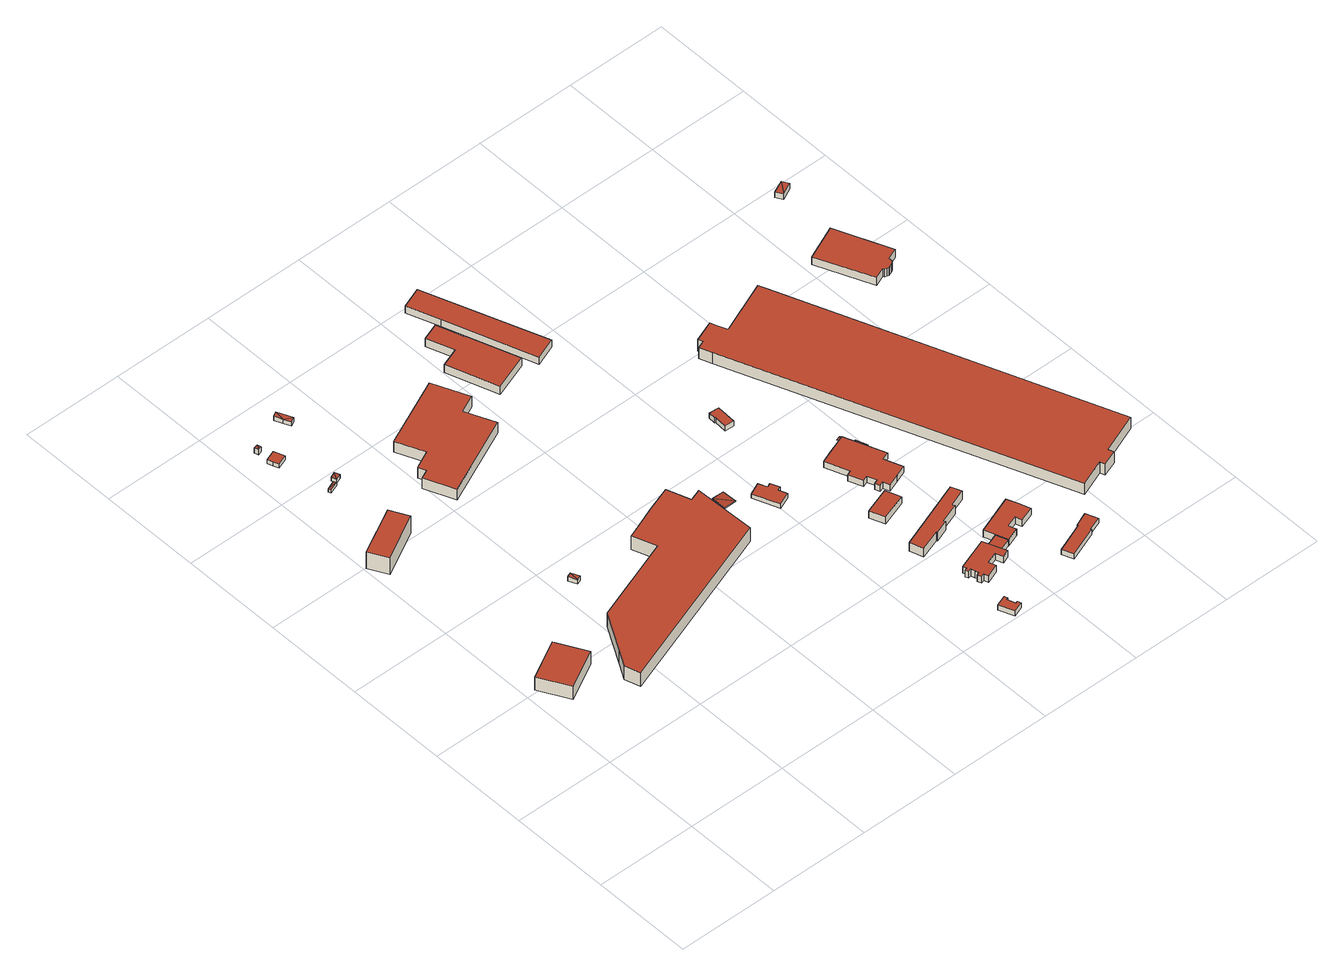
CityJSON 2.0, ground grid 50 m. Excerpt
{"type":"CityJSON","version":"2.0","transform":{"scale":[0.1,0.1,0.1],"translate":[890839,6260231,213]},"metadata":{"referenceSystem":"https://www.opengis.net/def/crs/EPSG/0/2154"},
"CityObjects":{
"building1":{"type":"Building","attributes":{"class":"Building"},"children":["building1-1"]},
"building1-1":{"type":"BuildingPart","parents":["building1"],"geometry":[{"type":"Solid","lod":"2.2","boundaries":[[[[0,1,2,3,4]],[[5,6,7,8,9]],[[9,8,3,4]],[[8,7,2,3]],[[7,6,1,2]],[[6,5,0,1]],[[5,9,4,0]]]],"semantics":{"surfaces":[{"type":"GroundSurface"},{"type":"RoofSurface"},{"type":"WallSurface","on_footprint_edge":true}],"values":[[0,1,2,2,2,2,2]]}}]},
"building2":{"type":"Building","attributes":{"class":"Building"},"children":["building2-1"]},
"building2-1":{"type":"BuildingPart","parents":["building2"],"geometry":[{"type":"Solid","lod":"2.2","boundaries":[[[[10,11,12]],[[13,10,14]],[[14,10,15]],[[12,15,10]],[[16,17,18,19,20,12]],[[11,20,12]],[[11,10,19,20]],[[10,13,18,19]],[[13,14,17,18]],[[14,15,16,17]],[[15,12,16]]]],"semantics":{"surfaces":[{"type":"RoofSurface","rf_azimuth":319.61,"rf_slope":1.07},{"type":"GroundSurface"},{"type":"WallSurface","on_footprint_edge":true}],"values":[[0,0,0,0,1,2,2,2,2,2,2]]}}]},
"building3":{"type":"Building","attributes":{"class":"Building"},"children":["building3-1"]},
"building3-1":{"type":"BuildingPart","parents":["building3"],"geometry":[{"type":"Solid","lod":"2.2","boundaries":[[[[21,22,23]],[[24,21,25]],[[25,21,26]],[[23,26,21]],[[26,25,27,28,29,23]],[[22,29,23]],[[22,21,28,29]],[[21,24,27,28]],[[24,25,27]]]],"semantics":{"surfaces":[{"type":"RoofSurface","rf_azimuth":50.31,"rf_slope":0.736},{"type":"GroundSurface"},{"type":"WallSurface","on_footprint_edge":true}],"values":[[0,0,0,0,1,2,2,2,2]]}}]},
"building4":{"type":"Building","attributes":{"class":"Building"},"children":["building4-1"]},
"building4-1":{"type":"BuildingPart","parents":["building4"],"geometry":[{"type":"Solid","lod":"2.2","boundaries":[[[[30,31,32,33]],[[34,35,36,37]],[[37,36,32,33]],[[36,35,31,32]],[[35,34,30,31]],[[34,37,33,30]]]],"semantics":{"surfaces":[{"type":"GroundSurface"},{"type":"RoofSurface"},{"type":"WallSurface","on_footprint_edge":true}],"values":[[0,1,2,2,2,2]]}}]},
"building5":{"type":"Building","attributes":{"class":"Building"},"children":["building5-1"]},
"building5-1":{"type":"BuildingPart","parents":["building5"],"geometry":[{"type":"Solid","lod":"2.2","boundaries":[[[[38,39,40]],[[41,38,40]],[[42,43,44,45]],[[40,39,44,45]],[[39,38,43,44]],[[38,41,42,43]],[[41,40,45,42]]]],"semantics":{"surfaces":[{"type":"RoofSurface","rf_azimuth":113.41,"rf_slope":7.21},{"type":"GroundSurface"},{"type":"WallSurface","on_footprint_edge":true}],"values":[[0,0,1,2,2,2,2]]}}]},
"building6":{"type":"Building","attributes":{"class":"Building"},"children":["building6-1"]},
"building6-1":{"type":"BuildingPart","parents":["building6"],"geometry":[{"type":"Solid","lod":"2.2","boundaries":[[[[46,47,48,49,50]],[[51,52,53,54,55]],[[55,54,49,50]],[[54,53,48,49]],[[53,52,47,48]],[[52,51,46,47]],[[51,55,50,46]]]],"semantics":{"surfaces":[{"type":"GroundSurface"},{"type":"RoofSurface"},{"type":"WallSurface","on_footprint_edge":true}],"values":[[0,1,2,2,2,2,2]]}}]},
"building7":{"type":"Building","attributes":{"class":"Building"},"children":["building7-1"]},
"building7-1":{"type":"BuildingPart","parents":["building7"],"geometry":[{"type":"Solid","lod":"2.2","boundaries":[[[[56,57,58]],[[59,58,57]],[[60,61,62,63]],[[59,57,62,63]],[[57,56,61,62]],[[56,58,60,61]],[[58,59,63,60]]]],"semantics":{"surfaces":[{"type":"RoofSurface","rf_azimuth":10.29,"rf_slope":7.28},{"type":"GroundSurface"},{"type":"WallSurface","on_footprint_edge":true}],"values":[[0,0,1,2,2,2,2]]}}]},
"building8":{"type":"Building","attributes":{"class":"Building"},"children":["building8-1"]},
"building8-1":{"type":"BuildingPart","parents":["building8"],"geometry":[{"type":"Solid","lod":"2.2","boundaries":[[[[64,65,66]],[[67,64,66]],[[68,69,70,71]],[[66,65,70,71]],[[65,64,69,70]],[[64,67,68,69]],[[67,66,71,68]]]],"semantics":{"surfaces":[{"type":"RoofSurface","rf_azimuth":207.08,"rf_slope":2.65},{"type":"GroundSurface"},{"type":"WallSurface","on_footprint_edge":true}],"values":[[0,0,1,2,2,2,2]]}}]},
"building9":{"type":"Building","attributes":{"class":"Building"},"children":["building9-1"]},
"building9-1":{"type":"BuildingPart","parents":["building9"],"geometry":[{"type":"Solid","lod":"2.2","boundaries":[[[[72,73,74]],[[75,72,74]],[[76,77,78,79]],[[74,73,78,79]],[[73,72,77,78]],[[72,75,76,77]],[[75,74,79,76]]]],"semantics":{"surfaces":[{"type":"RoofSurface","rf_azimuth":203.3,"rf_slope":6.21},{"type":"GroundSurface"},{"type":"WallSurface","on_footprint_edge":true}],"values":[[0,0,1,2,2,2,2]]}}]},
"building10":{"type":"Building","attributes":{"class":"Building"},"children":["building10-1"]},
"building10-1":{"type":"BuildingPart","parents":["building10"],"geometry":[{"type":"Solid","lod":"2.2","boundaries":[[[[80,81,82,83,84,85,86,87,88,89,90,91]],[[92,93,94,95,96,97,98,99,100,101,102,103]],[[103,102,90,91]],[[102,101,89,90]],[[101,100,88,89]],[[100,99,87,88]],[[99,98,86,87]],[[98,97,85,86]],[[97,96,84,85]],[[96,95,83,84]],[[95,94,82,83]],[[94,93,81,82]],[[93,92,80,81]],[[92,103,91,80]]]],"semantics":{"surfaces":[{"type":"GroundSurface"},{"type":"RoofSurface"},{"type":"WallSurface","on_footprint_edge":true}],"values":[[0,1,2,2,2,2,2,2,2,2,2,2,2,2]]}}]},
"building11":{"type":"Building","attributes":{"class":"Building"},"children":["building11-1"]},
"building11-1":{"type":"BuildingPart","parents":["building11"],"geometry":[{"type":"Solid","lod":"2.2","boundaries":[[[[104,105,106]],[[106,105,107]],[[108,107,105]],[[109,110,111,112,113]],[[108,105,112,113]],[[105,104,111,112]],[[104,106,110,111]],[[106,107,109,110]],[[107,108,113,109]]]],"semantics":{"surfaces":[{"type":"RoofSurface","rf_azimuth":209.81,"rf_slope":12.03},{"type":"GroundSurface"},{"type":"WallSurface","on_footprint_edge":true}],"values":[[0,0,0,1,2,2,2,2,2]]}}]},
"building12":{"type":"Building","attributes":{"class":"Building"},"children":["building12-1"]},
"building12-1":{"type":"BuildingPart","parents":["building12"],"geometry":[{"type":"Solid","lod":"2.2","boundaries":[[[[114,115,116,117,118,119,120,121,122,123]],[[124,125,126,127,128,129,130,131,132,133]],[[133,132,122,123]],[[132,131,121,122]],[[131,130,120,121]],[[130,129,119,120]],[[129,128,118,119]],[[128,127,117,118]],[[127,126,116,117]],[[126,125,115,116]],[[125,124,114,115]],[[124,133,123,114]]]],"semantics":{"surfaces":[{"type":"GroundSurface"},{"type":"RoofSurface"},{"type":"WallSurface","on_footprint_edge":true}],"values":[[0,1,2,2,2,2,2,2,2,2,2,2]]}}]},
"building13":{"type":"Building","attributes":{"class":"Building"},"children":["building13-1"]},
"building13-1":{"type":"BuildingPart","parents":["building13"],"geometry":[{"type":"Solid","lod":"2.2","boundaries":[[[[134,135,136]],[[137,134,136]],[[137,138,139,140]],[[136,135,139,140]],[[135,134,138,139]],[[134,137,138]],[[136,140,137]]]],"semantics":{"surfaces":[{"type":"RoofSurface","rf_azimuth":26.63,"rf_slope":3.38},{"type":"GroundSurface"},{"type":"WallSurface","on_footprint_edge":true}],"values":[[0,0,1,2,2,2,2]]}}]},
"building14":{"type":"Building","attributes":{"class":"Building"},"children":["building14-1"]},
"building14-1":{"type":"BuildingPart","parents":["building14"],"geometry":[{"type":"Solid","lod":"2.2","boundaries":[[[[141,142,143,144,145,146,147,148]],[[149,150,151,152,153,154,155,156]],[[156,155,147,148]],[[155,154,146,147]],[[154,153,145,146]],[[153,152,144,145]],[[152,151,143,144]],[[151,150,142,143]],[[150,149,141,142]],[[149,156,148,141]]]],"semantics":{"surfaces":[{"type":"GroundSurface"},{"type":"RoofSurface"},{"type":"WallSurface","on_footprint_edge":true}],"values":[[0,1,2,2,2,2,2,2,2,2]]}}]},
"building15":{"type":"Building","attributes":{"class":"Building"},"children":["building15-1"]},
"building15-1":{"type":"BuildingPart","parents":["building15"],"geometry":[{"type":"Solid","lod":"2.2","boundaries":[[[[157,158,159,160,161,162,163,164]],[[165,166,167,168,169,170,171,172]],[[172,171,163,164]],[[171,170,162,163]],[[170,169,161,162]],[[169,168,160,161]],[[168,167,159,160]],[[167,166,158,159]],[[166,165,157,158]],[[165,172,164,157]]]],"semantics":{"surfaces":[{"type":"GroundSurface"},{"type":"RoofSurface"},{"type":"WallSurface","on_footprint_edge":true}],"values":[[0,1,2,2,2,2,2,2,2,2]]}}]},
"building16":{"type":"Building","attributes":{"class":"Building"},"children":["building16-1"]},
"building16-1":{"type":"BuildingPart","parents":["building16"],"geometry":[{"type":"Solid","lod":"2.2","boundaries":[[[[173,174,175,176,177,178,179,180]],[[181,182,183,184,185,186,187,188]],[[188,187,179,180]],[[187,186,178,179]],[[186,185,177,178]],[[185,184,176,177]],[[184,183,175,176]],[[183,182,174,175]],[[182,181,173,174]],[[181,188,180,173]]]],"semantics":{"surfaces":[{"type":"GroundSurface"},{"type":"RoofSurface"},{"type":"WallSurface","on_footprint_edge":true}],"values":[[0,1,2,2,2,2,2,2,2,2]]}}]},
"building17":{"type":"Building","attributes":{"class":"Building"},"children":["building17-1"]},
"building17-1":{"type":"BuildingPart","parents":["building17"],"geometry":[{"type":"Solid","lod":"2.2","boundaries":[[[[189,190,191,192,193,194,195,196,197,198,199,200,201,202,203,204,205]],[[206,207,208,209,210,211,212,213,214,215,216,217,218,219,220,221,222]],[[222,221,204,205]],[[221,220,203,204]],[[220,219,202,203]],[[219,218,201,202]],[[218,217,200,201]],[[217,216,199,200]],[[216,215,198,199]],[[215,214,197,198]],[[214,213,196,197]],[[213,212,195,196]],[[212,211,194,195]],[[211,210,193,194]],[[210,209,192,193]],[[209,208,191,192]],[[208,207,190,191]],[[207,206,189,190]],[[206,222,205,189]]]],"semantics":{"surfaces":[{"type":"GroundSurface"},{"type":"RoofSurface"},{"type":"WallSurface","on_footprint_edge":true}],"values":[[0,1,2,2,2,2,2,2,2,2,2,2,2,2,2,2,2,2,2]]}}]},
"building18":{"type":"Building","attributes":{"class":"Building"},"children":["building18-1"]},
"building18-1":{"type":"BuildingPart","parents":["building18"],"geometry":[{"type":"Solid","lod":"2.2","boundaries":[[[[223,224,225,226]],[[227,228,229,230]],[[230,229,225,226]],[[229,228,224,225]],[[228,227,223,224]],[[227,230,226,223]]]],"semantics":{"surfaces":[{"type":"GroundSurface"},{"type":"RoofSurface"},{"type":"WallSurface","on_footprint_edge":true}],"values":[[0,1,2,2,2,2]]}}]},
"building19":{"type":"Building","attributes":{"class":"Building"},"children":["building19-1"]},
"building19-1":{"type":"BuildingPart","parents":["building19"],"geometry":[{"type":"Solid","lod":"2.2","boundaries":[[[[231,232,233,234,235]],[[236,237,238,239,240]],[[240,239,234,235]],[[239,238,233,234]],[[238,237,232,233]],[[237,236,231,232]],[[236,240,235,231]]]],"semantics":{"surfaces":[{"type":"GroundSurface"},{"type":"RoofSurface"},{"type":"WallSurface","on_footprint_edge":true}],"values":[[0,1,2,2,2,2,2]]}}]},
"building20":{"type":"Building","attributes":{"class":"Building"},"children":["building20-1"]},
"building20-1":{"type":"BuildingPart","parents":["building20"],"geometry":[{"type":"Solid","lod":"2.2","boundaries":[[[[241,242,243,244,245,246,247,248,249,250]],[[251,252,253,254,255,256,257,258,259,260]],[[260,259,249,250]],[[259,258,248,249]],[[258,257,247,248]],[[257,256,246,247]],[[256,255,245,246]],[[255,254,244,245]],[[254,253,243,244]],[[253,252,242,243]],[[252,251,241,242]],[[251,260,250,241]]]],"semantics":{"surfaces":[{"type":"GroundSurface"},{"type":"RoofSurface"},{"type":"WallSurface","on_footprint_edge":true}],"values":[[0,1,2,2,2,2,2,2,2,2,2,2]]}}]},
"building21":{"type":"Building","attributes":{"class":"Building"},"children":["building21-1"]},
"building21-1":{"type":"BuildingPart","parents":["building21"],"geometry":[{"type":"Solid","lod":"2.2","boundaries":[[[[261,262,263,264]],[[265,266,267,268]],[[268,267,263,264]],[[267,266,262,263]],[[266,265,261,262]],[[265,268,264,261]]]],"semantics":{"surfaces":[{"type":"GroundSurface"},{"type":"RoofSurface"},{"type":"WallSurface","on_footprint_edge":true}],"values":[[0,1,2,2,2,2]]}}]},
"building22":{"type":"Building","attributes":{"class":"Building"},"children":["building22-1"]},
"building22-1":{"type":"BuildingPart","parents":["building22"],"geometry":[{"type":"Solid","lod":"2.2","boundaries":[[[[269,270,271,272,273,274]],[[275,276,277,278,279,280]],[[280,279,273,274]],[[279,278,272,273]],[[278,277,271,272]],[[277,276,270,271]],[[276,275,269,270]],[[275,280,274,269]]]],"semantics":{"surfaces":[{"type":"GroundSurface"},{"type":"RoofSurface"},{"type":"WallSurface","on_footprint_edge":true}],"values":[[0,1,2,2,2,2,2,2]]}}]},
"building23":{"type":"Building","attributes":{"class":"Building"},"children":["building23-1"]},
"building23-1":{"type":"BuildingPart","parents":["building23"],"geometry":[{"type":"Solid","lod":"2.2","boundaries":[[[[281,282,283,284,285,286,287,288,289,290,291,292,293,294,295,296,297]],[[298,299,300,301,302,303,304,305,306,307,308,309,310,311,312,313,314]],[[314,313,296,297]],[[313,312,295,296]],[[312,311,294,295]],[[311,310,293,294]],[[310,309,292,293]],[[309,308,291,292]],[[308,307,290,291]],[[307,306,289,290]],[[306,305,288,289]],[[305,304,287,288]],[[304,303,286,287]],[[303,302,285,286]],[[302,301,284,285]],[[301,300,283,284]],[[300,299,282,283]],[[299,298,281,282]],[[298,314,297,281]]]],"semantics":{"surfaces":[{"type":"GroundSurface"},{"type":"RoofSurface"},{"type":"WallSurface","on_footprint_edge":true}],"values":[[0,1,2,2,2,2,2,2,2,2,2,2,2,2,2,2,2,2,2]]}}]},
"building24":{"type":"Building","attributes":{"class":"Building"},"children":["building24-1"]},
"building24-1":{"type":"BuildingPart","parents":["building24"],"geometry":[{"type":"Solid","lod":"2.2","boundaries":[[[[315,316,317,318,319,320,321,322,323]],[[324,325,326,327,328,329,330,331,332]],[[332,331,322,323]],[[331,330,321,322]],[[330,329,320,321]],[[329,328,319,320]],[[328,327,318,319]],[[327,326,317,318]],[[326,325,316,317]],[[325,324,315,316]],[[324,332,323,315]]]],"semantics":{"surfaces":[{"type":"GroundSurface"},{"type":"RoofSurface"},{"type":"WallSurface","on_footprint_edge":true}],"values":[[0,1,2,2,2,2,2,2,2,2,2]]}}]},
"building25":{"type":"Building","attributes":{"class":"Building"},"children":["building25-1"]},
"building25-1":{"type":"BuildingPart","parents":["building25"],"geometry":[{"type":"Solid","lod":"2.2","boundaries":[[[[333,334,335]],[[336,335,334]],[[335,337,338,336]],[[334,338,336]],[[334,333,337,338]],[[333,335,337]]]],"semantics":{"surfaces":[{"type":"RoofSurface","rf_azimuth":25.29,"rf_slope":1.81},{"type":"GroundSurface"},{"type":"WallSurface","on_footprint_edge":true}],"values":[[0,0,1,2,2,2]]}}]},
"building26":{"type":"Building","attributes":{"class":"Building"},"children":["building26-1"]},
"building26-1":{"type":"BuildingPart","parents":["building26"],"geometry":[{"type":"Solid","lod":"2.2","boundaries":[[[[339,340,341,342,343,344,345,346]],[[347,348,349,350,351,352,353,354]],[[354,353,345,346]],[[353,352,344,345]],[[352,351,343,344]],[[351,350,342,343]],[[350,349,341,342]],[[349,348,340,341]],[[348,347,339,340]],[[347,354,346,339]]]],"semantics":{"surfaces":[{"type":"GroundSurface"},{"type":"RoofSurface"},{"type":"WallSurface","on_footprint_edge":true}],"values":[[0,1,2,2,2,2,2,2,2,2]]}}]},
"building27":{"type":"Building","attributes":{"class":"Building"},"children":["building27-1"]},
"building27-1":{"type":"BuildingPart","parents":["building27"],"geometry":[{"type":"Solid","lod":"2.2","boundaries":[[[[355,356,357]],[[358,357,356]],[[357,359,360,361]],[[358,356,360,361]],[[356,355,359,360]],[[355,357,359]],[[358,361,357]]]],"semantics":{"surfaces":[{"type":"RoofSurface","rf_azimuth":9.9,"rf_slope":1.24},{"type":"GroundSurface"},{"type":"WallSurface","on_footprint_edge":true}],"values":[[0,0,1,2,2,2,2]]}}]},
"building28":{"type":"Building","attributes":{"class":"Building"},"children":["building28-1"]},
"building28-1":{"type":"BuildingPart","parents":["building28"],"geometry":[{"type":"Solid","lod":"2.2","boundaries":[[[[362,363,364,365,366,367,368,369,370,371,372,373,374,375,376]],[[377,378,379,380,381,382,383,384,385,386,387,388,389,390,391]],[[391,390,375,376]],[[390,389,374,375]],[[389,388,373,374]],[[388,387,372,373]],[[387,386,371,372]],[[386,385,370,371]],[[385,384,369,370]],[[384,383,368,369]],[[383,382,367,368]],[[382,381,366,367]],[[381,380,365,366]],[[380,379,364,365]],[[379,378,363,364]],[[378,377,362,363]],[[377,391,376,362]]]],"semantics":{"surfaces":[{"type":"GroundSurface"},{"type":"RoofSurface"},{"type":"WallSurface","on_footprint_edge":true}],"values":[[0,1,2,2,2,2,2,2,2,2,2,2,2,2,2,2,2]]}}]},
"building29":{"type":"Building","attributes":{"class":"Building"},"children":["building29-1"]},
"building29-1":{"type":"BuildingPart","parents":["building29"],"geometry":[{"type":"Solid","lod":"2.2","boundaries":[[[[392,393,394,395,396,397,398,399,400,401,402,403,404]],[[405,406,407,408,409,410,411,412,413,414,415,416,417]],[[417,416,403,404]],[[416,415,402,403]],[[415,414,401,402]],[[414,413,400,401]],[[413,412,399,400]],[[412,411,398,399]],[[411,410,397,398]],[[410,409,396,397]],[[409,408,395,396]],[[408,407,394,395]],[[407,406,393,394]],[[406,405,392,393]],[[405,417,404,392]]]],"semantics":{"surfaces":[{"type":"GroundSurface"},{"type":"RoofSurface"},{"type":"WallSurface","on_footprint_edge":true}],"values":[[0,1,2,2,2,2,2,2,2,2,2,2,2,2,2]]}}]},
"building30":{"type":"Building","attributes":{"class":"Building"},"children":["building30-1"]},
"building30-1":{"type":"BuildingPart","parents":["building30"],"geometry":[{"type":"Solid","lod":"2.2","boundaries":[[[[418,419,420]],[[421,420,419]],[[422,423,424,425]],[[421,419,424,425]],[[419,418,423,424]],[[418,420,422,423]],[[420,421,425,422]]]],"semantics":{"surfaces":[{"type":"RoofSurface","rf_azimuth":119.56,"rf_slope":1.17},{"type":"GroundSurface"},{"type":"WallSurface","on_footprint_edge":true}],"values":[[0,0,1,2,2,2,2]]}}]}
},
"vertices":[
[314,960,19],[239,1098,19],[234,1109,19],[46,1006,19],[125,860,19],[314,960,94],[239,1098,94],[234,1109,94],[46,1006,94],[125,860,94],
[258,1081,24],[264,1068,24],[301,1087,23],[249,1094,24],[287,1115,24],[295,1100,24],[295,1100,23],[287,1115,23],[249,1094,23],[258,1081,23],[264,1068,23],
[284,1034,24],[293,1019,24],[327,1038,23],[275,1049,24],[311,1069,23],[320,1054,23],[275,1049,23],[284,1034,23],[293,1019,23],
[55,1899,14],[280,2021,14],[233,2111,14],[6,1991,14],[55,1899,111],[280,2021,111],[233,2111,111],[6,1991,111],
[190,2425,27],[195,2411,28],[241,2429,29],[235,2443,27],[235,2443,10],[190,2425,10],[195,2411,10],[241,2429,10],
[165,2732,9],[115,2715,9],[125,2687,9],[135,2662,9],[185,2680,9],[165,2732,33],[115,2715,33],[125,2687,33],[135,2662,33],[185,2680,33],
[115,2793,42],[122,2773,42],[136,2799,39],[142,2780,39],[136,2799,12],[115,2793,12],[122,2773,12],[142,2780,12],
[588,1389,45],[567,1380,44],[585,1339,44],[607,1348,45],[607,1348,19],[588,1389,19],[567,1380,19],[585,1339,19],
[252,2440,31],[278,2450,34],[268,2474,34],[242,2465,31],[242,2465,10],[252,2440,10],[278,2450,10],[268,2474,10],
[510,1078,19],[404,888,19],[356,805,19],[381,730,19],[1274,1048,19],[1263,1350,19],[1205,1330,19],[1165,1445,19],[1049,1405,19],[918,1355,19],[880,1341,19],[922,1226,19],[510,1078,97],[404,888,97],[356,805,97],[381,730,97],[1274,1048,97],[1263,1350,97],[1205,1330,97],[1165,1445,97],[1049,1405,97],[918,1355,97],[880,1341,97],[922,1226,97],
[304,2884,30],[322,2844,30],[324,2894,35],[358,2821,34],[338,2811,29],[358,2821,6],[324,2894,6],[304,2884,6],[322,2844,6],[338,2811,6],
[876,2566,14],[541,2414,14],[600,2278,14],[513,2237,14],[529,2199,14],[485,2179,14],[548,2035,14],[930,2208,14],[867,2352,14],[952,2391,14],[876,2566,75],[541,2414,75],[600,2278,75],[513,2237,75],[529,2199,75],[485,2179,75],[548,2035,75],[930,2208,75],[867,2352,75],[952,2391,75],
[1321,1333,22],[1322,1257,24],[1384,1258,21],[1382,1334,19],[1321,1333,19],[1322,1257,19],[1384,1258,19],
[1833,39,18],[1822,35,18],[1808,75,18],[1818,79,18],[1812,96,18],[1759,77,18],[1789,2,18],[1840,21,18],[1833,39,47],[1822,35,47],[1808,75,47],[1818,79,47],[1812,96,47],[1759,77,47],[1789,2,47],[1840,21,47],
[1557,1180,20],[1539,1223,20],[1520,1214,20],[1502,1255,20],[1443,1229,20],[1493,1105,20],[1554,1130,20],[1539,1172,20],[1557,1180,45],[1539,1223,45],[1520,1214,45],[1502,1255,45],[1443,1229,45],[1493,1105,45],[1554,1130,45],[1539,1172,45],
[1264,2432,10],[1178,2679,10],[1175,2678,10],[1130,2810,10],[1047,2780,10],[1093,2648,10],[1004,2616,10],[1090,2369,10],[1264,2432,56],[1178,2679,56],[1175,2678,56],[1130,2810,56],[1047,2780,56],[1093,2648,56],[1004,2616,56],[1090,2369,56],
[1840,220,16],[1903,243,16],[1890,279,16],[1946,299,16],[1960,263,16],[1995,276,16],[1951,387,16],[1798,332,16],[1804,314,16],[1789,309,16],[1796,293,16],[1810,298,16],[1817,277,16],[1823,262,16],[1809,256,16],[1816,236,16],[1832,241,16],[1840,220,55],[1903,243,55],[1890,279,55],[1946,299,55],[1960,263,55],[1995,276,55],[1951,387,55],[1798,332,55],[1804,314,55],[1789,309,55],[1796,293,55],[1810,298,55],[1817,277,55],[1823,262,55],[1809,256,55],[1816,236,55],[1832,241,55],
[1855,872,12],[1729,829,12],[1755,756,12],[1883,799,12],[1855,872,52],[1729,829,52],[1755,756,52],[1883,799,52],
[1431,2433,6],[1219,3019,6],[1119,2981,6],[1177,2825,6],[1327,2393,6],[1431,2433,46],[1219,3019,46],[1119,2981,46],[1177,2825,46],[1327,2393,46],
[1726,579,7],[1748,514,7],[1849,549,7],[1851,545,7],[1918,569,7],[1914,577,7],[2009,611,7],[2003,623,7],[2086,653,7],[2067,705,7],[1726,579,56],[1748,514,56],[1849,549,56],[1851,545,56],[1918,569,56],[1914,577,56],[2009,611,56],[2003,623,56],[2086,653,56],[2067,705,56],
[2040,321,21],[2019,378,21],[1963,358,21],[1985,301,21],[2040,321,52],[2019,378,52],[1963,358,52],[1985,301,52],
[1629,1593,13],[1673,1591,13],[1679,1689,13],[1629,1692,13],[1627,1657,13],[1633,1656,13],[1629,1593,42],[1673,1591,42],[1679,1689,42],[1629,1692,42],[1627,1657,42],[1633,1656,42],
[1898,885,12],[1955,905,12],[2009,926,12],[1976,1014,12],[2013,1028,12],[1937,1224,12],[1900,1210,12],[1843,1189,12],[1786,1167,12],[1831,1054,12],[1807,1044,12],[1833,976,12],[1858,985,12],[1876,941,12],[1856,933,12],[1865,910,12],[1885,917,12],[1898,885,47],[1955,905,47],[2009,926,47],[1976,1014,47],[2013,1028,47],[1937,1224,47],[1900,1210,47],[1843,1189,47],[1786,1167,47],[1831,1054,47],[1807,1044,47],[1833,976,47],[1858,985,47],[1876,941,47],[1856,933,47],[1865,910,47],[1885,917,47],
[2105,344,16],[2092,379,16],[2147,398,16],[2158,367,16],[2229,391,16],[2210,446,16],[2188,500,16],[1999,430,16],[2040,321,16],[2105,344,55],[2092,379,55],[2147,398,55],[2158,367,55],[2229,391,55],[2210,446,55],[2188,500,55],[1999,430,55],[2040,321,55],
[1933,1250,12],[1941,1228,12],[1956,1258,11],[1964,1236,11],[1933,1250,11],[1941,1228,11],
[2405,174,13],[2382,233,13],[2313,205,13],[2315,200,13],[2171,143,13],[2192,89,13],[2340,146,13],[2339,150,13],[2405,174,40],[2382,233,40],[2313,205,40],[2315,200,40],[2171,143,40],[2192,89,40],[2340,146,40],[2339,150,40],
[1988,1197,12],[1965,1188,12],[2009,1143,11],[1987,1134,12],[1988,1197,11],[1965,1188,11],[1987,1134,11],
[2474,335,12],[2602,386,12],[2612,362,12],[2685,389,12],[2675,415,12],[2869,491,12],[2262,2041,12],[2247,2078,12],[1987,1972,12],[1967,2022,12],[1956,2050,12],[1856,2011,12],[1864,1989,12],[1829,1975,12],[1850,1917,12],[2474,335,77],[2602,386,77],[2612,362,77],[2685,389,77],[2675,415,77],[2869,491,77],[2262,2041,77],[2247,2078,77],[1987,1972,77],[1967,2022,77],[1956,2050,77],[1856,2011,77],[1864,1989,77],[1829,1975,77],[1850,1917,77],
[2815,1867,14],[2701,2137,14],[2534,2065,14],[2651,1798,14],[2702,1819,14],[2708,1812,14],[2718,1808,14],[2726,1807,14],[2732,1808,14],[2747,1815,14],[2757,1822,14],[2762,1829,14],[2762,1845,14],[2815,1867,59],[2701,2137,59],[2534,2065,59],[2651,1798,59],[2702,1819,59],[2708,1812,59],[2718,1808,59],[2726,1807,59],[2732,1808,59],[2747,1815,59],[2757,1822,59],[2762,1829,59],[2762,1845,59],
[2684,2456,42],[2701,2422,43],[2744,2484,43],[2762,2451,43],[2744,2484,11],[2684,2456,11],[2701,2422,11],[2762,2451,11]
]}
